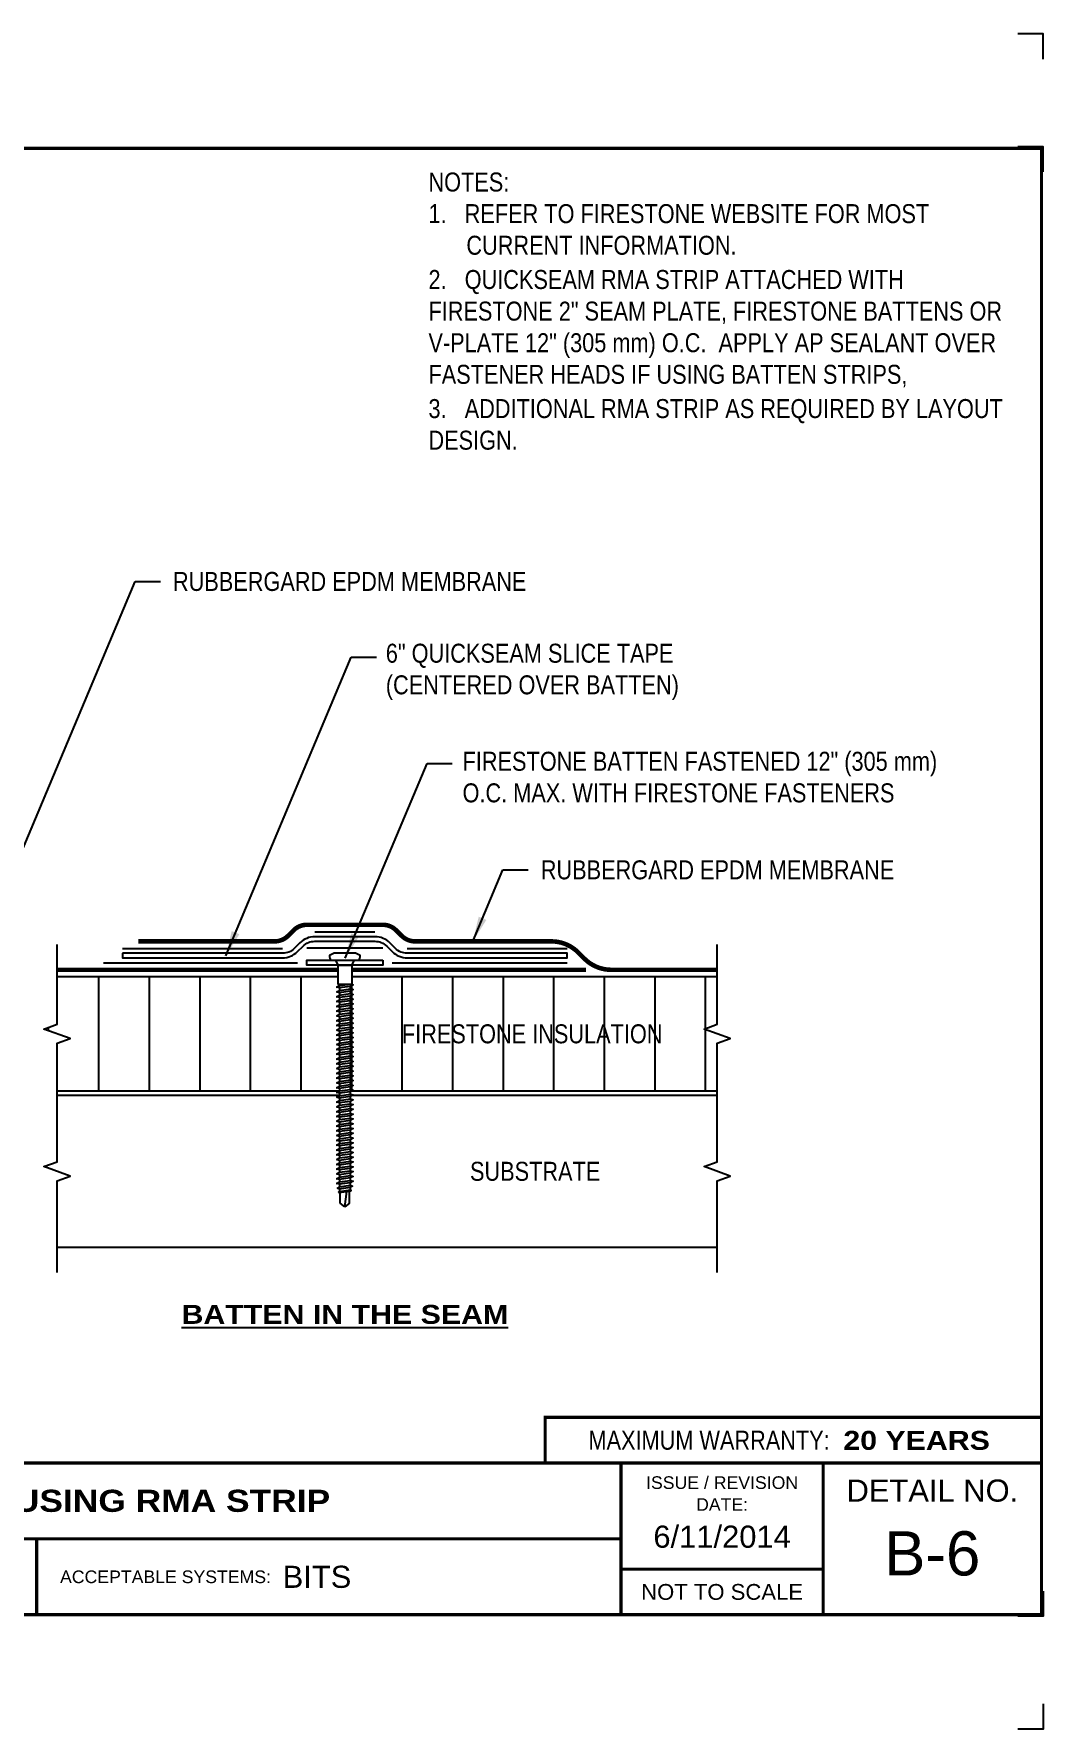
# Model space of a CAD drawing. Header units: inches. Extents: x 255.4 to 275.5, y -206.2 to -189.4.
# Drawn here: x 265.5 to 275.48, y -206.2 to -189.44 of the extents above; entities that cross this region are included whole.
import ezdxf
from ezdxf.enums import TextEntityAlignment as Align

# ---------------------------------------------------------------- set-up
doc = ezdxf.new("R2010")
doc.units = ezdxf.units.IN
doc.header["$MEASUREMENT"] = 0
doc.linetypes.add('HIDDEN', pattern=[0.375, 0.25, -0.125])
doc.layers.get('0').update_dxf_attribs({"linetype": 'CONTINUOUS'})
doc.layers.get('DEFPOINTS').update_dxf_attribs({"linetype": 'CONTINUOUS'})
for name, color, linetype in [('FSBP-ACCESSORY-FIRESTONE', 7, 'CONTINUOUS'), ('FSBP-ADHESIVE', 1, 'HIDDEN'), ('FSBP-ANNO-NOTE', 7, 'CONTINUOUS'), ('FSBP-INSULATION', 7, 'CONTINUOUS'), ('FSBP-MEMBRANE', 7, 'CONTINUOUS'), ('FSBP-SUBSTRATE-GENERIC', 9, 'CONTINUOUS'), ('FSBP-TTLB', 7, 'CONTINUOUS'), ('FSBP-TTLB-BORDER', 7, 'CONTINUOUS'), ('FSBP-TTLB-TEXT', 7, 'CONTINUOUS')]:
    doc.layers.add(name, color=color, linetype=linetype)
doc.styles.add('FSBP_ARIAL', font='arial.ttf')
doc.styles.add('FSBP_ARIAL_BOLD', font='')
doc.styles.add('FSBP_ARIAL_NAR', font='ARIALN.TTF')
doc.styles.get('FSBP_ARIAL_BOLD').set_extended_font_data('Arial Black')
doc.linetypes.add('ZIGZAG', pattern='A,0.0001,-0.2,[131,ltypeshp.shx,S=0.2,R=0,X=-0.2,Y=0],-0.4,[131,ltypeshp.shx,S=0.2,R=180,X=0.2,Y=0],-0.2', length=0.8001)
doc.dimstyles.new('FSBP-LEADER', dxfattribs={"dimtxt": 0.1875, "dimasz": 0.25, "dimexe": 0.0625, "dimexo": 0.125, "dimgap": 0.125, "dimtad": 0, "dimtih": 1, "dimtoh": 1, "dimdec": 4, "dimzin": 0, "dimdsep": 46, "dimlunit": 4, "dimtxsty": 'FSBP_ARIAL_NAR', "dimcen": 0.09375, "dimclrd": 256, "dimclre": 256, "dimclrt": 256, "dimadec": 0, "dimazin": 0, "dimtfac": 1, "dimtdec": 4, "dimtofl": 0, "dimtmove": 0, "dimatfit": 3, "dimfxl": 1, "dimtolj": 1, "dimtzin": 0, "dimlwd": -1, "dimlwe": -1, "dimarcsym": 0})

# ---------------------------------------------------------------- blocks, each defined once
blk = doc.blocks.new('TTLB-EPDM_1')
at = {"layer": 'DEFPOINTS', "linetype": 'Continuous', "ltscale": 1.75}
for points in [[(20.01562500000003, 13.88083333333333), (20.01562500000003, 14.13083333333333), (19.76562500000003, 14.13083333333333)], [(20.01562500000003, -2.380833333333342), (20.01562500000003, -2.630833333333342), (19.76562500000003, -2.630833333333342)]]:
    blk.add_lwpolyline(points, dxfattribs=at)
at = {"layer": 'DEFPOINTS', "color": 1}
for points in [[(20.015625, 12.765625), (20.015625, 13.015625), (19.765625, 13.015625)], [(20.015625, -1.265625), (20.015625, -1.515625), (19.765625, -1.515625)]]:
    blk.add_lwpolyline(points, dxfattribs=at)
at = {"layer": 'FSBP-TTLB', "const_width": 0.03125}
blk.add_lwpolyline([(15.09028770518938, 0), (20, 0), (20, 0.4512598240669945), (15.09028770518938, 0.4512598240669945)], close=True, dxfattribs=at)
for points in [[(0, 0), (0, -1.5), (20, -1.5), (20, 0), (0, 0)], [(15.84028770518938, 0), (15.84028770518938, -1.5)], [(17.84110496735593, 0), (17.84110496735593, -1.5)], [(20, 0), (20, -1.5)], [(4.825208527206769, -0.75), (15.84028770518938, -0.75)], [(15.84028770518938, -1.048740175933006), (17.84110496735593, -1.048740175933006)]]:
    blk.add_lwpolyline(points, dxfattribs=at)
at = {"layer": 'FSBP-TTLB-BORDER', "const_width": 0.03125}
blk.add_lwpolyline([(20, 0), (20, 13), (0, 13), (0, 0)], dxfattribs=at)
at = {"layer": 'FSBP-TTLB-TEXT', "const_width": 0.03125}
blk.add_lwpolyline([(10.06152282927678, -0.75), (10.06152282927678, -1.5)], dxfattribs=at)
at = {"layer": 'FSBP-TTLB-TEXT', "style": 'FSBP_ARIAL_NAR'}
blk.add_text('MAXIMUM WARRANTY:', height=0.1875, dxfattribs=at).set_placement((17.90516569312837, 0.2256299120335257), align=Align.MIDDLE_RIGHT)
at = {"layer": 'FSBP-TTLB-TEXT', "style": 'FSBP_ARIAL'}
for s, height, p in [('ISSUE / REVISION', 0.125, (16.84069633627263, -0.1938496373466023)), ('DETAIL NO.', 0.21875, (18.92055248367797, -0.2724398367368792)), ('DATE:', 0.125, (16.84069633627263, -0.409973105348854)), ('NOT TO SCALE', 0.15625, (16.84069633627263, -1.274370087966503))]:
    blk.add_text(s, height=height, dxfattribs=at).set_placement(p, align=Align.MIDDLE_CENTER)
blk.add_text('ACCEPTABLE SYSTEMS:', height=0.125, dxfattribs=at).set_placement((10.29281281591562, -1.125), align=Align.MIDDLE_LEFT)
at = {"layer": 'FSBP-TTLB-TEXT'}
for tag, height, style, p in [('MAXIMUM_WARRANTY', 0.1875, 'FSBP_ARIAL_BOLD', (18.03987100774941, 0.2240244307510579)), ('ACCPT_SYSTEMS', 0.21875, 'FSBP_ARIAL', (12.49438170418193, -1.125))]:
    blk.add_attdef(tag, text='', height=height, dxfattribs=dict(at, style=style)).set_placement(p, align=Align.MIDDLE_LEFT)
for tag, height, style, p in [('DETAIL_DESCP_LINE_1', 0.21875, 'FSBP_ARIAL_BOLD', (10.33118450231211, -0.3736318192489421)), ('ISSUE_REV_DATE', 0.21875, 'FSBP_ARIAL', (16.84069633627263, -0.7282559425942452)), ('DETAIL_NUMBER', 0.4375, 'FSBP_ARIAL', (18.91941590748775, -0.8931630692489421))]:
    blk.add_attdef(tag, text='', height=height, dxfattribs=dict(at, style=style)).set_placement(p, align=Align.MIDDLE_CENTER)
blk = doc.blocks.new('FSBP_AP_FASTENER_01')
at = {"layer": 'FSBP-ACCESSORY-FIRESTONE'}
for p, q in [((-0.125, 0.04849224421338505), (-0.09375, -0.01400775578661495)), ((0.09375, -0.01400775578661495), (0.125, 0.04849224421338505)), ((-0.09375, -0.01400775578661495), (-0.09375, -0.264007755786615)), ((-0.09375, -0.01400775578661495), (0.09375, -0.01400775578661495)), ((0.09375, -0.01400775578661495), (0.09375, -0.264007755786615)), ((-0.09375, -0.264007755786615), (-0.0703125, -0.2840970415008996)), ((-0.0703125, -0.3156643085181585), (-0.0703125, -0.3472315755354103)), ((-0.0703125, -0.3787988425526763), (-0.0703125, -0.410366109569928)), ((-0.0703125, -0.4419333765871798), (-0.0703125, -0.4735006436044458)), ((0.0703125, -0.2955750228038667), (0.0703125, -0.3271422898211327)), ((0.0703125, -0.3587095568383845), (0.0703125, -0.3902768238556433)), ((0.0703125, -0.4218440908729022), (0.0703125, -0.453411357890154)), ((-0.0703125, -0.5050679106216975), (-0.0703125, -0.5366351776389564)), ((-0.0703125, -0.5682024446562153), (-0.0703125, -0.599769711673467)), ((-0.0703125, -0.631336978690733), (-0.0703125, -0.6629042457079848)), ((0.0703125, -0.4849786249074128), (0.0703125, -0.5165458919246717)), ((0.0703125, -0.5481131589419235), (0.0703125, -0.5796804259591894)), ((0.0703125, -0.6112476929764412), (0.0703125, -0.6428149599937001)), ((-0.0703125, -0.6944715127252366), (-0.0703125, -0.7260387797425025)), ((-0.0703125, -0.7576060467597543), (-0.0703125, -0.7891733137770132)), ((-0.0703125, -0.820740580794272), (-0.0703125, -0.8523078478115238)), ((-0.0703125, -0.8838751148287898), (-0.0703125, -0.9154423818460415)), ((0.0703125, -0.674382227010959), (0.0703125, -0.7059494940282107)), ((0.0703125, -0.7375167610454696), (0.0703125, -0.7690840280627285)), ((0.0703125, -0.8006512950799802), (0.0703125, -0.8322185620972462)), ((0.0703125, -0.863785829114498), (0.0703125, -0.8953530961317568)), ((-0.0703125, -0.9470096488632933), (-0.0703125, -0.9785769158805593)), ((-0.0703125, -1.010144182897811), (-0.0703125, -1.04171144991507)), ((-0.0703125, -1.073278716932329), (-0.0703125, -1.104845983949581)), ((0.0703125, -0.9269203631490157), (0.0703125, -0.9584876301662675)), ((0.0703125, -0.9900548971835264), (0.0703125, -1.021622164200785)), ((0.0703125, -1.053189431218037), (0.0703125, -1.084756698235303)), ((0.0703125, -1.116323965252555), (0.0703125, -1.147891232269814)), ((-0.0703125, -1.136413250966847), (-0.0703125, -1.167980517984098)), ((-0.0703125, -1.19954778500135), (-0.0703125, -1.231115052018616)), ((-0.0703125, -1.262682319035868), (-0.0703125, -1.294249586053127)), ((-0.0703125, -1.325816853070386), (-0.0703125, -1.357384120087637)), ((0.0703125, -1.179458499287072), (0.0703125, -1.211025766304324)), ((0.0703125, -1.242593033321583), (0.0703125, -1.274160300338842)), ((0.0703125, -1.305727567356094), (0.0703125, -1.33729483437336)), ((-0.0703125, -1.388951387104903), (-0.0703125, -1.420518654122155)), ((-0.0703125, -1.452085921139407), (-0.0703125, -1.483653188156673)), ((-0.0703125, -1.515220455173925), (-0.0703125, -1.546787722191183)), ((0.0703125, -1.368862101390611), (0.0703125, -1.40042936840787)), ((0.0703125, -1.431996635425129), (0.0703125, -1.463563902442381)), ((0.0703125, -1.49513116945964), (0.0703125, -1.526698436476899)), ((0.0703125, -1.558265703494151), (0.0703125, -1.589832970511416)), ((-0.0703125, -1.578354989208442), (-0.0703125, -1.609922256225694)), ((-0.0703125, -1.64148952324296), (-0.0703125, -1.673056790260212)), ((-0.0703125, -1.704624057277464), (-0.0703125, -1.73619132429473)), ((-0.0703125, -1.767758591311981), (-0.0703125, -1.79932585832924)), ((0.0703125, -1.621400237528668), (0.0703125, -1.652967504545927)), ((0.0703125, -1.684534771563186), (0.0703125, -1.716102038580438)), ((0.0703125, -1.747669305597697), (0.0703125, -1.779236572614955)), ((-0.0703125, -1.830893125346499), (-0.0703125, -1.862460392363751)), ((-0.0703125, -1.894027659381017), (-0.0703125, -1.925594926398269)), ((-0.0703125, -1.95716219341552), (-0.0703125, -1.988729460432786)), ((0.0703125, -1.810803839632207), (0.0703125, -1.842371106649473)), ((0.0703125, -1.873938373666725), (0.0703125, -1.905505640683984)), ((0.0703125, -1.937072907701243), (0.0703125, -1.968640174718495)), ((0.0703125, -2.000207441735753), (0.0703125, -2.031774708753012)), ((-0.0703125, -2.020296727450038), (-0.0703125, -2.051863994467297)), ((-0.0703125, -2.083431261484556), (-0.0703125, -2.114998528501808)), ((-0.0703125, -2.146565795519074), (-0.0703125, -2.178133062536325)), ((-0.0703125, -2.209700329553577), (-0.0703125, -2.241267596570843)), ((0.0703125, -2.063341975770264), (0.0703125, -2.09490924278753)), ((0.0703125, -2.126476509804782), (0.0703125, -2.158043776822041)), ((0.0703125, -2.189611043839299), (0.0703125, -2.221178310856551)), ((-0.0703125, -2.272834863588095), (-0.0703125, -2.304402130605354)), ((-0.0703125, -2.335969397622613), (-0.0703125, -2.367536664639864)), ((-0.0703125, -2.39910393165713), (-0.0703125, -2.430671198674382)), ((0.0703125, -2.25274557787381), (0.0703125, -2.284312844891069)), ((0.0703125, -2.315880111908321), (0.0703125, -2.347447378925587)), ((0.0703125, -2.379014645942839), (0.0703125, -2.410581912960097)), ((0.0703125, -2.442149179977356), (0.0703125, -2.473716446994608)), ((-0.0703125, -2.462238465691634), (-0.0703125, -2.4938057327089)), ((-0.0703125, -2.525372999726152), (-0.0703125, -2.55694026674341)), ((-0.0703125, -2.588507533760669), (-0.0703125, -2.620074800777921)), ((-0.0703125, -2.651642067795187), (-0.0703125, -2.683209334812439)), ((0.0703125, -2.505283714011867), (0.0703125, -2.536850981029126)), ((0.0703125, -2.568418248046378), (0.0703125, -2.599985515063644)), ((0.0703125, -2.631552782080895), (0.0703125, -2.663120049098154)), ((-0.0703125, -2.714776601829691), (-0.0703125, -2.746343868846957)), ((-0.0703125, -2.777911135864208), (-0.0703125, -2.809478402881467)), ((-0.0703125, -2.841045669898726), (-0.0703125, -2.872612936915978)), ((-0.0703125, -2.904180203933244), (-0.0703125, -2.935747470950496)), ((0.0703125, -2.694687316115413), (0.0703125, -2.726254583132665)), ((0.0703125, -2.757821850149924), (0.0703125, -2.789389117167183)), ((0.0703125, -2.820956384184434), (0.0703125, -2.8525236512017)), ((0.0703125, -2.884090918218952), (0.0703125, -2.915658185236211)), ((-0.0703125, -2.967314737967747), (-0.0703125, -2.998882004985013)), ((-0.0625, -3.154632755786622), (-0.0625, -3.013549567065063)), ((0, -3.201507755786615), (0.02460623630038583, -3.00110581902215)), ((0.0625, -3.154632755786601), (0.0625, -2.995692424207924)), ((0.0703125, -2.94722545225347), (0.0703125, -2.978792719270722)), ((0, -3.201507755786615), (-0.06250000000001421, -3.154632755786615)), ((0.0625, -3.154632755786615), (0, -3.201507755786615))]:
    blk.add_line(p, q, dxfattribs=at)
blk.add_lwpolyline([(0.1875, 0.04849224421338505, 0.1250000000000271), (0.203125, 0.110992244213385), (0.140625, 0.142242244213385), (-0.140625, 0.142242244213385), (-0.203125, 0.110992244213385, 0.1250000000000271), (-0.1875, 0.04849224421338505)], format="xyb", close=True, dxfattribs=at)
for points in [[(-0.109375, -0.3054610321523867), (-0.0703125, -0.2840970415008996), (0.0703125, -0.264007755786615), (0.109375, -0.2742110321523867), (0.0703125, -0.2955750228038667), (-0.0703125, -0.3156643085181585)], [(-0.109375, -0.3685955661869045), (-0.0703125, -0.3472315755354103), (0.0703125, -0.3271422898211327), (0.109375, -0.3373455661869045), (0.0703125, -0.3587095568383845), (-0.0703125, -0.3787988425526763)], [(-0.109375, -0.431730100221408), (-0.0703125, -0.410366109569928), (0.0703125, -0.3902768238556433), (0.109375, -0.400480100221408), (0.0703125, -0.4218440908729022), (-0.0703125, -0.4419333765871798)], [(-0.109375, -0.4948646342559258), (-0.0703125, -0.4735006436044458), (0.0703125, -0.453411357890154), (0.109375, -0.4636146342559258), (0.0703125, -0.4849786249074128), (-0.0703125, -0.5050679106216975)], [(-0.109375, -0.5579991682904435), (-0.0703125, -0.5366351776389564), (0.0703125, -0.5165458919246717), (0.109375, -0.5267491682904435), (0.0703125, -0.5481131589419235), (-0.0703125, -0.5682024446562153)], [(-0.109375, -0.6211337023249612), (-0.0703125, -0.599769711673467), (0.0703125, -0.5796804259591894), (0.109375, -0.5898837023249612), (0.0703125, -0.6112476929764412), (-0.0703125, -0.631336978690733)], [(-0.109375, -0.6842682363594648), (-0.0703125, -0.6629042457079848), (0.0703125, -0.6428149599937001), (0.109375, -0.6530182363594648), (0.0703125, -0.674382227010959), (-0.0703125, -0.6944715127252366)], [(-0.109375, -0.7474027703939825), (-0.0703125, -0.7260387797425025), (0.0703125, -0.7059494940282107), (0.109375, -0.7161527703939825), (0.0703125, -0.7375167610454696), (-0.0703125, -0.7576060467597543)], [(-0.109375, -0.8105373044285002), (-0.0703125, -0.7891733137770132), (0.0703125, -0.7690840280627285), (0.109375, -0.7792873044285002), (0.0703125, -0.8006512950799802), (-0.0703125, -0.820740580794272)], [(-0.109375, -0.873671838463018), (-0.0703125, -0.8523078478115238), (0.0703125, -0.8322185620972462), (0.109375, -0.842421838463018), (0.0703125, -0.863785829114498), (-0.0703125, -0.8838751148287898)], [(-0.109375, -0.9368063724975215), (-0.0703125, -0.9154423818460415), (0.0703125, -0.8953530961317568), (0.109375, -0.9055563724975215), (0.0703125, -0.9269203631490157), (-0.0703125, -0.9470096488632933)], [(-0.109375, -0.9999409065320393), (-0.0703125, -0.9785769158805593), (0.0703125, -0.9584876301662675), (0.109375, -0.9686909065320393), (0.0703125, -0.9900548971835264), (-0.0703125, -1.010144182897811)], [(-0.109375, -1.063075440566557), (-0.0703125, -1.04171144991507), (0.0703125, -1.021622164200785), (0.109375, -1.031825440566557), (0.0703125, -1.053189431218037), (-0.0703125, -1.073278716932329)], [(-0.109375, -1.126209974601075), (-0.0703125, -1.104845983949581), (0.0703125, -1.084756698235303), (0.109375, -1.094959974601075), (0.0703125, -1.116323965252555), (-0.0703125, -1.136413250966847)], [(-0.109375, -1.189344508635578), (-0.0703125, -1.167980517984098), (0.0703125, -1.147891232269814), (0.109375, -1.158094508635578), (0.0703125, -1.179458499287072), (-0.0703125, -1.19954778500135)], [(-0.109375, -1.252479042670096), (-0.0703125, -1.231115052018616), (0.0703125, -1.211025766304324), (0.109375, -1.221229042670096), (0.0703125, -1.242593033321583), (-0.0703125, -1.262682319035868)], [(-0.109375, -1.315613576704614), (-0.0703125, -1.294249586053127), (0.0703125, -1.274160300338842), (0.109375, -1.284363576704614), (0.0703125, -1.305727567356094), (-0.0703125, -1.325816853070386)], [(-0.109375, -1.378748110739132), (-0.0703125, -1.357384120087637), (0.0703125, -1.33729483437336), (0.109375, -1.347498110739132), (0.0703125, -1.368862101390611), (-0.0703125, -1.388951387104903)], [(-0.109375, -1.441882644773635), (-0.0703125, -1.420518654122155), (0.0703125, -1.40042936840787), (0.109375, -1.410632644773635), (0.0703125, -1.431996635425129), (-0.0703125, -1.452085921139407)], [(-0.109375, -1.505017178808153), (-0.0703125, -1.483653188156673), (0.0703125, -1.463563902442381), (0.109375, -1.473767178808153), (0.0703125, -1.49513116945964), (-0.0703125, -1.515220455173925)], [(-0.109375, -1.568151712842671), (-0.0703125, -1.546787722191183), (0.0703125, -1.526698436476899), (0.109375, -1.536901712842671), (0.0703125, -1.558265703494151), (-0.0703125, -1.578354989208442)], [(-0.109375, -1.631286246877188), (-0.0703125, -1.609922256225694), (0.0703125, -1.589832970511416), (0.109375, -1.600036246877188), (0.0703125, -1.621400237528668), (-0.0703125, -1.64148952324296)], [(-0.109375, -1.694420780911692), (-0.0703125, -1.673056790260212), (0.0703125, -1.652967504545927), (0.109375, -1.663170780911692), (0.0703125, -1.684534771563186), (-0.0703125, -1.704624057277464)], [(-0.109375, -1.75755531494621), (-0.0703125, -1.73619132429473), (0.0703125, -1.716102038580438), (0.109375, -1.72630531494621), (0.0703125, -1.747669305597697), (-0.0703125, -1.767758591311981)], [(-0.109375, -1.820689848980727), (-0.0703125, -1.79932585832924), (0.0703125, -1.779236572614955), (0.109375, -1.789439848980727), (0.0703125, -1.810803839632207), (-0.0703125, -1.830893125346499)], [(-0.109375, -1.883824383015245), (-0.0703125, -1.862460392363751), (0.0703125, -1.842371106649473), (0.109375, -1.852574383015245), (0.0703125, -1.873938373666725), (-0.0703125, -1.894027659381017)], [(-0.109375, -1.946958917049749), (-0.0703125, -1.925594926398269), (0.0703125, -1.905505640683984), (0.109375, -1.915708917049749), (0.0703125, -1.937072907701243), (-0.0703125, -1.95716219341552)], [(-0.109375, -2.010093451084266), (-0.0703125, -1.988729460432786), (0.0703125, -1.968640174718495), (0.109375, -1.978843451084266), (0.0703125, -2.000207441735753), (-0.0703125, -2.020296727450038)], [(-0.109375, -2.073227985118784), (-0.0703125, -2.051863994467297), (0.0703125, -2.031774708753012), (0.109375, -2.041977985118784), (0.0703125, -2.063341975770264), (-0.0703125, -2.083431261484556)], [(-0.109375, -2.136362519153302), (-0.0703125, -2.114998528501808), (0.0703125, -2.09490924278753), (0.109375, -2.105112519153302), (0.0703125, -2.126476509804782), (-0.0703125, -2.146565795519074)], [(-0.109375, -2.199497053187805), (-0.0703125, -2.178133062536325), (0.0703125, -2.158043776822041), (0.109375, -2.168247053187805), (0.0703125, -2.189611043839299), (-0.0703125, -2.209700329553577)], [(-0.109375, -2.262631587222323), (-0.0703125, -2.241267596570843), (0.0703125, -2.221178310856551), (0.109375, -2.231381587222323), (0.0703125, -2.25274557787381), (-0.0703125, -2.272834863588095)], [(-0.109375, -2.325766121256841), (-0.0703125, -2.304402130605354), (0.0703125, -2.284312844891069), (0.109375, -2.294516121256841), (0.0703125, -2.315880111908321), (-0.0703125, -2.335969397622613)], [(-0.109375, -2.388900655291359), (-0.0703125, -2.367536664639864), (0.0703125, -2.347447378925587), (0.109375, -2.357650655291359), (0.0703125, -2.379014645942839), (-0.0703125, -2.39910393165713)], [(-0.109375, -2.452035189325862), (-0.0703125, -2.430671198674382), (0.0703125, -2.410581912960097), (0.109375, -2.420785189325862), (0.0703125, -2.442149179977356), (-0.0703125, -2.462238465691634)], [(-0.109375, -2.51516972336038), (-0.0703125, -2.4938057327089), (0.0703125, -2.473716446994608), (0.109375, -2.48391972336038), (0.0703125, -2.505283714011867), (-0.0703125, -2.525372999726152)], [(-0.109375, -2.578304257394898), (-0.0703125, -2.55694026674341), (0.0703125, -2.536850981029126), (0.109375, -2.547054257394898), (0.0703125, -2.568418248046378), (-0.0703125, -2.588507533760669)], [(-0.109375, -2.641438791429415), (-0.0703125, -2.620074800777921), (0.0703125, -2.599985515063644), (0.109375, -2.610188791429415), (0.0703125, -2.631552782080895), (-0.0703125, -2.651642067795187)], [(-0.109375, -2.704573325463919), (-0.0703125, -2.683209334812439), (0.0703125, -2.663120049098154), (0.109375, -2.673323325463919), (0.0703125, -2.694687316115413), (-0.0703125, -2.714776601829691)], [(-0.109375, -2.767707859498437), (-0.0703125, -2.746343868846957), (0.0703125, -2.726254583132665), (0.109375, -2.736457859498437), (0.0703125, -2.757821850149924), (-0.0703125, -2.777911135864208)], [(-0.109375, -2.830842393532954), (-0.0703125, -2.809478402881467), (0.0703125, -2.789389117167183), (0.109375, -2.799592393532954), (0.0703125, -2.820956384184434), (-0.0703125, -2.841045669898726)], [(-0.109375, -2.893976927567472), (-0.0703125, -2.872612936915978), (0.0703125, -2.8525236512017), (0.109375, -2.862726927567472), (0.0703125, -2.884090918218952), (-0.0703125, -2.904180203933244)], [(-0.099609375, -2.955716372316267), (-0.0703125, -2.935747470950496), (0.0703125, -2.915658185236211), (0.099609375, -2.927256550887698), (0.0703125, -2.94722545225347), (-0.0703125, -2.967314737967747)], [(-0.0849609375, -3.008866455667892), (-0.0703125, -2.998882004985013), (0.0703125, -2.978792719270722), (0.0849609375, -2.984591902096462), (0.0703125, -2.994576352779355), (-0.0703125, -3.014665638493632)]]:
    blk.add_lwpolyline(points, close=True, dxfattribs=at)
blk.add_lwpolyline([(-0.09375, -0.264007755786615), (0.09375, -0.264007755786615)], dxfattribs=at)

msp = doc.modelspace()

# ---------------------------------------------------------------- hatches: boundary and pattern name
at = {"layer": 'FSBP-INSULATION'}
h = msp.add_hatch(dxfattribs=at)
h.set_pattern_fill('LINE', color=256, scale=4, angle=90, style=0)
h.set_pattern_definition([(90, (45.14032963057093, 56.07888158398087), (-0.5, 3.061515884555943e-17), [])])
h.paths.add_polyline_path([(265.725386233353, -198.7642506619808), (265.725386233353, -199.2330006619808), (265.596598229316, -199.2798756619808), (265.85417423739, -199.3736256619808), (265.725386233353, -199.4205006619808), (265.725386233353, -199.8892506619808), (268.5198131972331, -199.8892506619808), (268.5198131972331, -199.867674487573), (268.4905163222331, -199.8600220302987), (268.5198131972331, -199.8439990373102), (268.5198131972331, -199.8203235870471), (268.4905163222331, -199.8126711297728), (268.5198131972331, -199.7966481367843), (268.5198131972331, -199.7729726865213), (268.4905163222331, -199.7653202292469), (268.5198131972331, -199.7492972362584), (268.5198131972331, -199.7256217859954), (268.4905163222331, -199.717969328721), (268.5198131972331, -199.7019463357325), (268.5198131972331, -199.6782708854695), (268.4905163222331, -199.6706184281952), (268.5198131972331, -199.6545954352066), (268.5198131972331, -199.6309199849436), (268.4905163222331, -199.6232675276693), (268.5198131972331, -199.6072445346807), (268.5198131972331, -199.5835690844177), (268.4905163222331, -199.5759166271434), (268.5198131972331, -199.5598936341548), (268.5198131972331, -199.5362181838918), (268.4905163222331, -199.5285657266175), (268.5198131972331, -199.5125427336288), (268.5198131972331, -199.4888672833659), (268.4905163222331, -199.4812148260916), (268.5198131972331, -199.4651918331031), (268.5198131972331, -199.4415163828401), (268.4905163222331, -199.4338639255658), (268.5198131972331, -199.4178409325772), (268.5198131972331, -199.3941654823142), (268.4905163222331, -199.3865130250398), (268.5198131972331, -199.3704900320512), (268.5198131972331, -199.3468145817883), (268.490516322233, -199.3391621245139), (268.5198131972331, -199.3231391315254), (268.5198131972331, -199.2994636812625), (268.4905163222331, -199.2918112239881), (268.5198131972331, -199.2757882309995), (268.5198131972331, -199.2521127807366), (268.4905163222331, -199.2444603234622), (268.5198131972331, -199.2284373304736), (268.5198131972331, -199.2047618802106), (268.4905163222331, -199.1971094229364), (268.5198131972331, -199.1810864299477), (268.5198131972331, -199.1574109796848), (268.4905163222331, -199.1497585224104), (268.5198131972331, -199.1337355294219), (268.5198131972331, -199.1100600791589), (268.490516322233, -199.1024076218845), (268.5198131972331, -199.0863846288959), (268.5198131972331, -199.062709178633), (268.4905163222331, -199.0550567213587), (268.5198131972331, -199.0390337283701), (268.5198131972331, -199.0153582781071), (268.4905163222331, -199.0077058208328), (268.5198131972331, -198.9916828278442), (268.5198131972331, -198.9680073775812), (268.4905163222331, -198.9603549203069), (268.5198131972331, -198.9443319273183), (268.5198131972331, -198.9206564770554), (268.4905163222331, -198.913004019781), (268.5198131972331, -198.8969810267924), (268.5198131972331, -198.8733055765295), (268.4905163222331, -198.8656531192551), (268.5198131972331, -198.8496301262666), (268.5022350722331, -198.8345631619808), (268.5022350722331, -198.7642506619808)])
h.paths.add_polyline_path([(268.6428600722331, -198.7642506619807), (268.6428600722331, -198.8391546363454), (268.6545788222331, -198.8422156192552), (268.6252819472331, -198.8582386122438), (268.625281947233, -198.8819140625067), (268.6545788222331, -198.8895665197811), (268.6252819472331, -198.9055895127697), (268.6252819472331, -198.9292649630326), (268.6545788222331, -198.9369174203069), (268.6252819472331, -198.9529404132955), (268.6252819472331, -198.9766158635585), (268.6545788222331, -198.9842683208328), (268.6252819472331, -199.0002913138214), (268.6252819472331, -199.0239667640844), (268.6545788222331, -199.0316192213587), (268.6252819472331, -199.0476422143473), (268.6252819472331, -199.0713176646103), (268.654578822233, -199.0789701218845), (268.6252819472331, -199.0949931148731), (268.6252819472331, -199.1186685651361), (268.6545788222331, -199.1263210224105), (268.6252819472331, -199.1423440153991), (268.625281947233, -199.1660194656619), (268.6545788222331, -199.1736719229364), (268.6252819472331, -199.1896949159249), (268.6252819472331, -199.2133703661878), (268.6545788222331, -199.2210228234622), (268.6252819472331, -199.2370458164507), (268.6252819472331, -199.2607212667137), (268.6545788222331, -199.2683737239881), (268.6252819472331, -199.2843967169767), (268.6252819472331, -199.3080721672396), (268.6545788222331, -199.315724624514), (268.6252819472331, -199.3317476175026), (268.6252819472331, -199.3554230677655), (268.6545788222331, -199.3630755250398), (268.6252819472331, -199.3790985180284), (268.6252819472331, -199.4027739682915), (268.654578822233, -199.4104264255657), (268.6252819472331, -199.4264494185543), (268.6252819472331, -199.4501248688173), (268.6545788222331, -199.4577773260916), (268.6252819472331, -199.4738003190803), (268.6252819472331, -199.4974757693432), (268.6545788222331, -199.5051282266175), (268.6252819472331, -199.5211512196061), (268.6252819472331, -199.5448266698691), (268.6545788222331, -199.5524791271434), (268.6252819472331, -199.568502120132), (268.6252819472331, -199.592177570395), (268.6545788222331, -199.5998300276693), (268.6252819472331, -199.6158530206579), (268.6252819472331, -199.6395284709208), (268.6545788222331, -199.6471809281951), (268.6252819472331, -199.6632039211838), (268.6252819472331, -199.6868793714467), (268.6545788222331, -199.6945318287211), (268.6252819472331, -199.7105548217096), (268.6252819472331, -199.7342302719725), (268.6545788222331, -199.7418827292469), (268.6252819472331, -199.7579057222355), (268.6252819472331, -199.7815811724985), (268.654578822233, -199.7892336297728), (268.6252819472331, -199.8052566227615), (268.6252819472331, -199.8289320730244), (268.6545788222331, -199.8365845302987), (268.6252819472331, -199.8526075232872), (268.6252819472331, -199.8762829735502), (268.6545788222331, -199.8839354308246), (268.6448603094128, -199.8892506619808), (272.2534116145491, -199.8892506619808), (272.2534116145491, -199.4205006619808), (272.3821996185861, -199.3736256619808), (272.1246236105121, -199.2798756619808), (272.2534116145491, -199.2330006619808), (272.2534116145491, -198.7642506619808)])
h.paths.add_polyline_path([(269.0877440039185, -199.4722038509303), (271.7624327829089, -199.4722038509303), (271.7624327829089, -199.1811695739863), (269.0877440039185, -199.1811695739863)], flags=24)

# ---------------------------------------------------------------- linework, layer by layer
at = {"layer": 'FSBP-ACCESSORY-FIRESTONE'}
msp.add_lwpolyline([(268.9475475722331, -198.6001881619808), (268.9475475722331, -198.6470631619808), (268.1975475722331, -198.6470631619808), (268.1975475722331, -198.6001881619808)], close=True, dxfattribs=at)
at = {"layer": 'FSBP-ADHESIVE', "linetype": 'ZIGZAG', "ltscale": 0.17}
for p, q in [((268.275212615178, -198.3189381619808), (268.8698825292881, -198.3189381619808)), ((266.1868686243042, -198.6236256619808), (268.1037975722331, -198.6236256619808)), ((266.3743686243042, -198.4830006619808), (267.9558200292881, -198.4830006619808)), ((268.1975475722331, -198.4752419146122), (268.9475475722331, -198.4752419146122)), ((269.0412975722331, -198.6236256619808), (270.770726520162, -198.6236256619808)), ((269.189275115178, -198.4830006619808), (270.770726520162, -198.4830006619808))]:
    msp.add_line(p, q, dxfattribs=at)
at = {"layer": 'FSBP-INSULATION', "linetype": 'Continuous'}
for points in [[(265.725386233353, -199.8892506619808), (265.725386233353, -199.4205006619808), (265.8541742373899, -199.3736256619808), (265.596598229316, -199.2798756619808), (265.725386233353, -199.2330006619808), (265.725386233353, -198.4439381619808)], [(272.2534116145491, -199.8892506619808), (272.2534116145491, -199.4205006619808), (272.3821996185861, -199.3736256619808), (272.1246236105121, -199.2798756619808), (272.2534116145491, -199.2330006619808), (272.2534116145491, -198.4439381619808)]]:
    msp.add_lwpolyline(points, dxfattribs=at)
at = {"layer": 'FSBP-INSULATION'}
for points in [[(268.5022350722331, -198.7642506619808), (265.725386233353, -198.7642506619808)], [(272.2534116145491, -198.7642506619808), (268.6428600722331, -198.7642506619808)], [(265.725386233353, -199.8892506619808), (268.5198131972331, -199.8892506619808)], [(268.6448603094128, -199.8892506619808), (272.2534116145491, -199.8892506619808)]]:
    msp.add_lwpolyline(points, dxfattribs=at)
at = {"layer": 'FSBP-MEMBRANE', "const_width": 0.045}
msp.add_lwpolyline([(266.5285089863382, -198.4126881619808), (266.6655552027271, -198.4126881619808), (267.8781549863431, -198.4126881619808, 0.1989123673797007), (268.0107375078157, -198.3577706834532), (268.0649650507606, -198.3035431405083, -0.198912367379665), (268.1975475722331, -198.2486256619808), (268.947547572233, -198.2486256619808, -0.1989123673796589), (269.0801300937055, -198.3035431405083), (269.1343576366505, -198.3577706834533, 0.1989123673796589), (269.266940158123, -198.4126881619808), (270.615396434272, -198.4126881619808, -0.198912367379665), (270.880561477217, -198.5225231190359), (270.9421415631068, -198.5841032049257, 0.1989123673796798), (271.2073066060518, -198.6939381619808), (272.2534116145491, -198.6939381619808)], format="xyb", dxfattribs=at)
at = {"layer": 'FSBP-MEMBRANE'}
msp.add_lwpolyline([(266.3743686243042, -198.5308131619808), (266.3743686243042, -198.5758131619808), (267.9558200292881, -198.5758131619808, 0.1989123673796767), (268.1043124533373, -198.5143055860299), (268.1585399962822, -198.460078043085, -0.1989123673796678), (268.275212615178, -198.4117506619808), (268.5725475722331, -198.4117506619808), (268.8698825292881, -198.4117506619808, -0.1989123673796678), (268.9865551481839, -198.460078043085), (269.0407826911288, -198.5143055860299, 0.1989123673796767), (269.189275115178, -198.5758131619808), (270.770726520162, -198.5758131619808), (270.770726520162, -198.5308131619808), (269.189275115178, -198.5308131619807, -0.1989123673796935), (269.0726024962822, -198.4824857808766), (269.0183749533373, -198.4282582379316, 0.1989123673796673), (268.8698825292881, -198.3667506619807), (268.5725475722331, -198.3667506619808), (268.275212615178, -198.3667506619808, 0.198912367379658), (268.1267201911289, -198.4282582379316), (268.0724926481839, -198.4824857808766, -0.1989123673796818), (267.9558200292881, -198.5308131619808)], format="xyb", close=True, dxfattribs=at)
at = {"layer": 'FSBP-MEMBRANE', "const_width": 0.045}
for points in [[(268.5022350722331, -198.6939381619808), (265.725386233353, -198.6939381619808)], [(268.6428600722331, -198.6939381619808), (270.958226520162, -198.6939381619808)]]:
    msp.add_lwpolyline(points, dxfattribs=at)
at = {"layer": 'FSBP-SUBSTRATE-GENERIC'}
msp.add_line((265.725386233353, -201.4361256619808), (272.2534116145491, -201.4361256619808), dxfattribs=at)
for points in [[(265.725386233353, -201.6861256619808), (265.725386233353, -200.7798756619808), (265.8541742373899, -200.7330006619808), (265.596598229316, -200.6392506619808), (265.725386233353, -200.5923756619808), (265.725386233353, -199.8892506619808)], [(268.5198131972331, -199.9361256619808), (265.725386233353, -199.9361256619808)], [(272.2534116145491, -199.9361256619808), (268.645730458843, -199.9361256619808)], [(272.2534116145491, -201.6861256619808), (272.2534116145491, -200.7798756619808), (272.3821996185861, -200.7330006619808), (272.1246236105121, -200.6392506619808), (272.2534116145491, -200.5923756619808), (272.2534116145491, -199.8892506619808)]]:
    msp.add_lwpolyline(points, dxfattribs=at)

# ---------------------------------------------------------------- block references
msp.add_blockref('TTLB-EPDM_1', (255.4627011304548, -203.5707045035641)).add_auto_attribs({'DETAIL_DESCP_LINE_1': 'PERIMETER USING RMA STRIP', 'ACCPT_SYSTEMS': 'BITS', 'ISSUE_REV_DATE': '6/11/2014', 'DETAIL_NUMBER': 'B-6', 'MAXIMUM_WARRANTY': '20 YEARS'})
at = {"layer": 'FSBP-ACCESSORY-FIRESTONE', "xscale": 0.75, "yscale": 0.75, "zscale": 0.75}
msp.add_blockref('FSBP_AP_FASTENER_01', (268.5725475722331, -198.6365573451408), dxfattribs=at)

# ---------------------------------------------------------------- texts
at = {"layer": 'FSBP-ANNO-NOTE', "style": 'FSBP_ARIAL_NAR'}
for p in [(266.8725927342239, -194.8538924132619), (270.5103562749739, -197.7054549132619)]:
    msp.add_text('RUBBERGARD EPDM MEMBRANE', height=0.1875, dxfattribs=at).set_placement(p, align=Align.MIDDLE_LEFT)
at = {"layer": 'FSBP-ANNO-NOTE'}
for s, style, p in [('FIRESTONE INSULATION', 'FSBP_ARIAL_NAR', (270.4250883934137, -199.3267506619808)), ('SUBSTRATE', 'FSBP_ARIAL_NAR', (270.4544638632904, -200.6861256619808)), ('%%UBATTEN IN THE SEAM', 'FSBP_ARIAL_BOLD', (268.5725475722331, -202.1009773569817))]:
    msp.add_text(s, height=0.1875, dxfattribs=dict(at, style=style)).set_placement(p, align=Align.MIDDLE_CENTER)
at = {"layer": 'FSBP-ANNO-NOTE', "char_height": 0.1875, "attachment_point": 1, "style": 'FSBP_ARIAL_NAR'}
for s, width, gutter_width, heights, insert in [('NOTES:\\P\\pi-0.375,l0.375;1.   REFER TO FIRESTONE WEBSITE FOR MOST CURRENT INFORMATION.\\P\\pi0,l0;{\\H0.083333x;\\P\\pi-0.375,l0.375;}2.   QUICKSEAM RMA STRIP ATTACHED WITH FIRESTONE 2" SEAM PLATE, FIRESTONE BATTENS OR V-PLATE 12" (305 mm) O.C.  APPLY AP SEALANT OVER FASTENER HEADS IF USING BATTEN STRIPS,\\P{\\H0.083333x;\\P}3.   ADDITIONAL RMA STRIP AS REQUIRED BY LAYOUT DESIGN.', 5.874534922006205, 5, [3.09019158940464], (269.3992845483008, -190.8106916914076)), ('6" QUICKSEAM SLICE TAPE\\P(CENTERED OVER BATTEN)', 3.047336783580249, 2.5, [0.5849446624599784], (268.977500944522, -195.4697571797133)), ('FIRESTONE BATTEN FASTENED 12" (305 mm) O.C. MAX. WITH FIRESTONE FASTENERS', 4.766805223249321, 2.5, [0.5849446624599784], (269.7364046928888, -196.53793174774))]:
    msp.add_mtext_dynamic_manual_height_columns(s, width=width, gutter_width=gutter_width, heights=heights, dxfattribs=dict(at, insert=insert))

# ---------------------------------------------------------------- leaders
at = {"layer": 'FSBP-ANNO-NOTE'}
for points in [[(264.8837814679277, -198.6947185279275), (266.4975927342239, -194.8538924132619), (266.7475927342239, -194.8538924132619)], [(267.3945045616895, -198.5570851219409), (268.6353562749739, -195.6038924132619), (268.8853562749739, -195.6038924132619)], [(268.5762739378455, -198.5802672157779), (269.3853562749739, -196.6546736632619), (269.6353562749739, -196.6546736632619)], [(269.8370845091736, -198.4153334543764), (270.1353562749739, -197.7054549132619), (270.3853562749739, -197.7054549132619)]]:
    msp.add_leader(points, dimstyle='FSBP-LEADER', dxfattribs=at)

doc.saveas('drawing.dxf')
